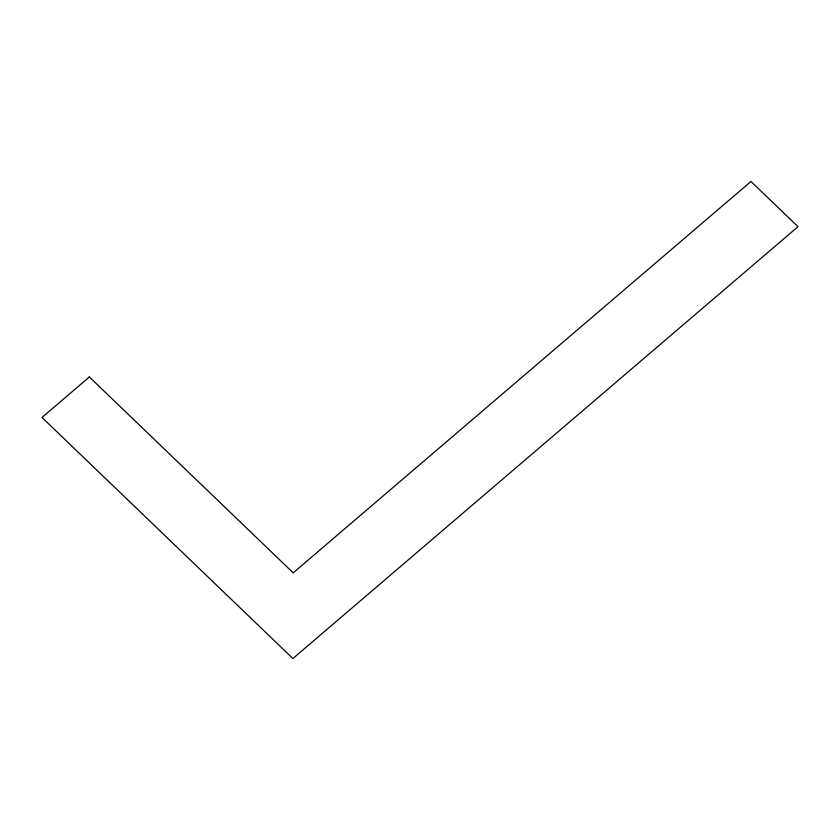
<?xml version="1.0" encoding="UTF-8"?>
<svg xmlns="http://www.w3.org/2000/svg" width="840" height="840" viewBox="0 0 840 840"><rect width="100%" height="100%" fill="white"/><g stroke="black" fill="none" stroke-linecap="round" stroke-linejoin="round"><path stroke-width="1.26" d="M89.355 376.971L42 417.459L292.877 658.529L798 226.674L750.96 181.472L293.192 572.838L89.355 376.971"/></g></svg>
